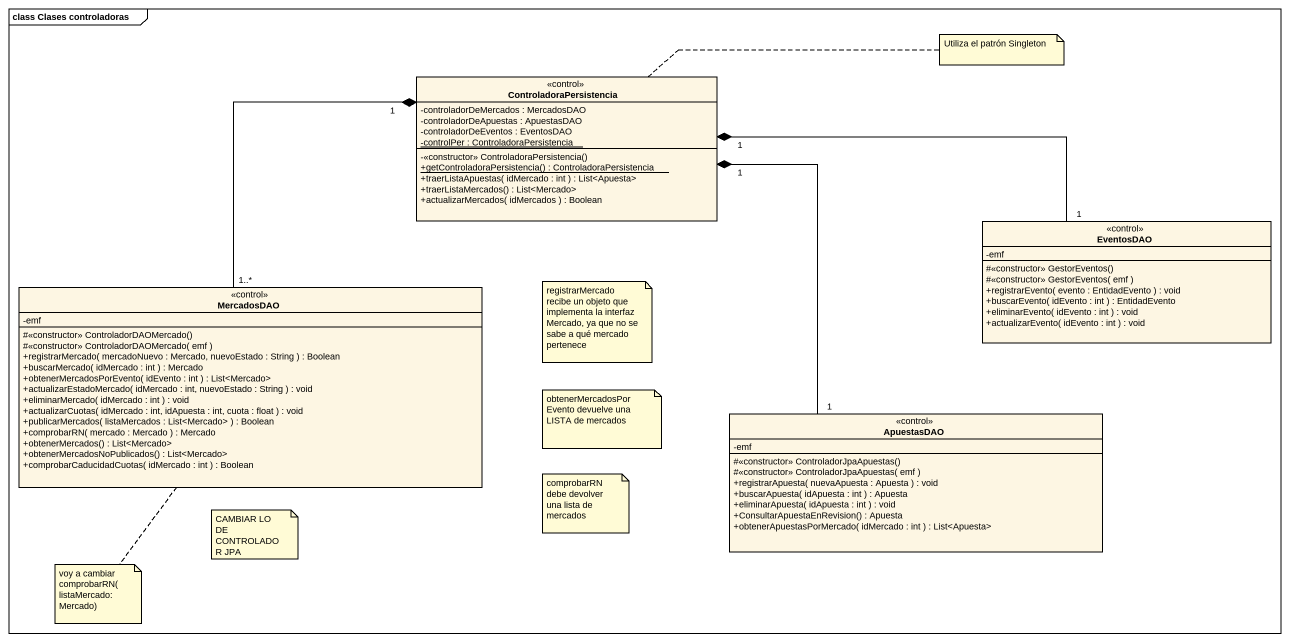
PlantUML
@startuml
mainframe class Clases controladoras
hide circle
hide empty members
skinparam classAttributeIconSize 0
class ControladoraPersistencia <<control>> {
  -controladorDeMercados : MercadosDAO
  -controladorDeApuestas : ApuestasDAO
  -controladorDeEventos : EventosDAO
  {static} -controlPer : ControladoraPersistencia
  -<<constructor>> ControladoraPersistencia()
  {static} +getControladoraPersistencia() : ControladoraPersistencia
  +traerListaApuestas( idMercado : int ) : List<Apuesta>
  +traerListaMercados() : List<Mercado>
  +actualizarMercados( idMercados ) : Boolean
}
class EventosDAO <<control>> {
  -emf
  #<<constructor>> GestorEventos()
  #<<constructor>> GestorEventos( emf )
  +registrarEvento( evento : EntidadEvento ) : void
  +buscarEvento( idEvento : int ) : EntidadEvento
  +eliminarEvento( idEvento : int ) : void
  +actualizarEvento( idEvento : int ) : void
}
class MercadosDAO <<control>> {
  -emf
  #<<constructor>> ControladorDAOMercado()
  #<<constructor>> ControladorDAOMercado( emf )
  +registrarMercado( mercadoNuevo : Mercado, nuevoEstado : String ) : Boolean
  +buscarMercado( idMercado : int ) : Mercado
  +obtenerMercadosPorEvento( idEvento : int ) : List<Mercado>
  +actualizarEstadoMercado( idMercado : int, nuevoEstado : String ) : void
  +eliminarMercado( idMercado : int ) : void
  +actualizarCuotas( idMercado : int, idApuesta : int, cuota : float ) : void
  +publicarMercados( listaMercados : List<Mercado> ) : Boolean
  +comprobarRN( mercado : Mercado ) : Mercado
  +obtenerMercados() : List<Mercado>
  +obtenerMercadosNoPublicados() : List<Mercado>
  +comprobarCaducidadCuotas( idMercado : int ) : Boolean
}
class ApuestasDAO <<control>> {
  -emf
  #<<constructor>> ControladorJpaApuestas()
  #<<constructor>> ControladorJpaApuestas( emf )
  +registrarApuesta( nuevaApuesta : Apuesta ) : void
  +buscarApuesta( idApuesta : int ) : Apuesta
  +eliminarApuesta( idApuesta : int ) : void
  +ConsultarApuestaEnRevision() : Apuesta
  +obtenerApuestasPorMercado( idMercado : int ) : List<Apuesta>
}
ControladoraPersistencia "1" *-right- "1" EventosDAO
ControladoraPersistencia "1" *-- "1..*" MercadosDAO
ControladoraPersistencia "1" *-- "1" ApuestasDAO
note right of ControladoraPersistencia : Utiliza el patrón Singleton
note as N2
  registrarMercado recibe un objeto que implementa la interfaz Mercado, ya que no se sabe a qué mercado pertenece
end note
note as N3
  obtenerMercadosPorEvento devuelve una LISTA de mercados
end note
note as N4
  comprobarRN debe devolver una lista de mercados
end note
note as N5
  CAMBIAR LO DE CONTROLADOR JPA
end note
note bottom of MercadosDAO : voy a cambiar comprobarRN(listaMercado:Mercado)
@enduml
